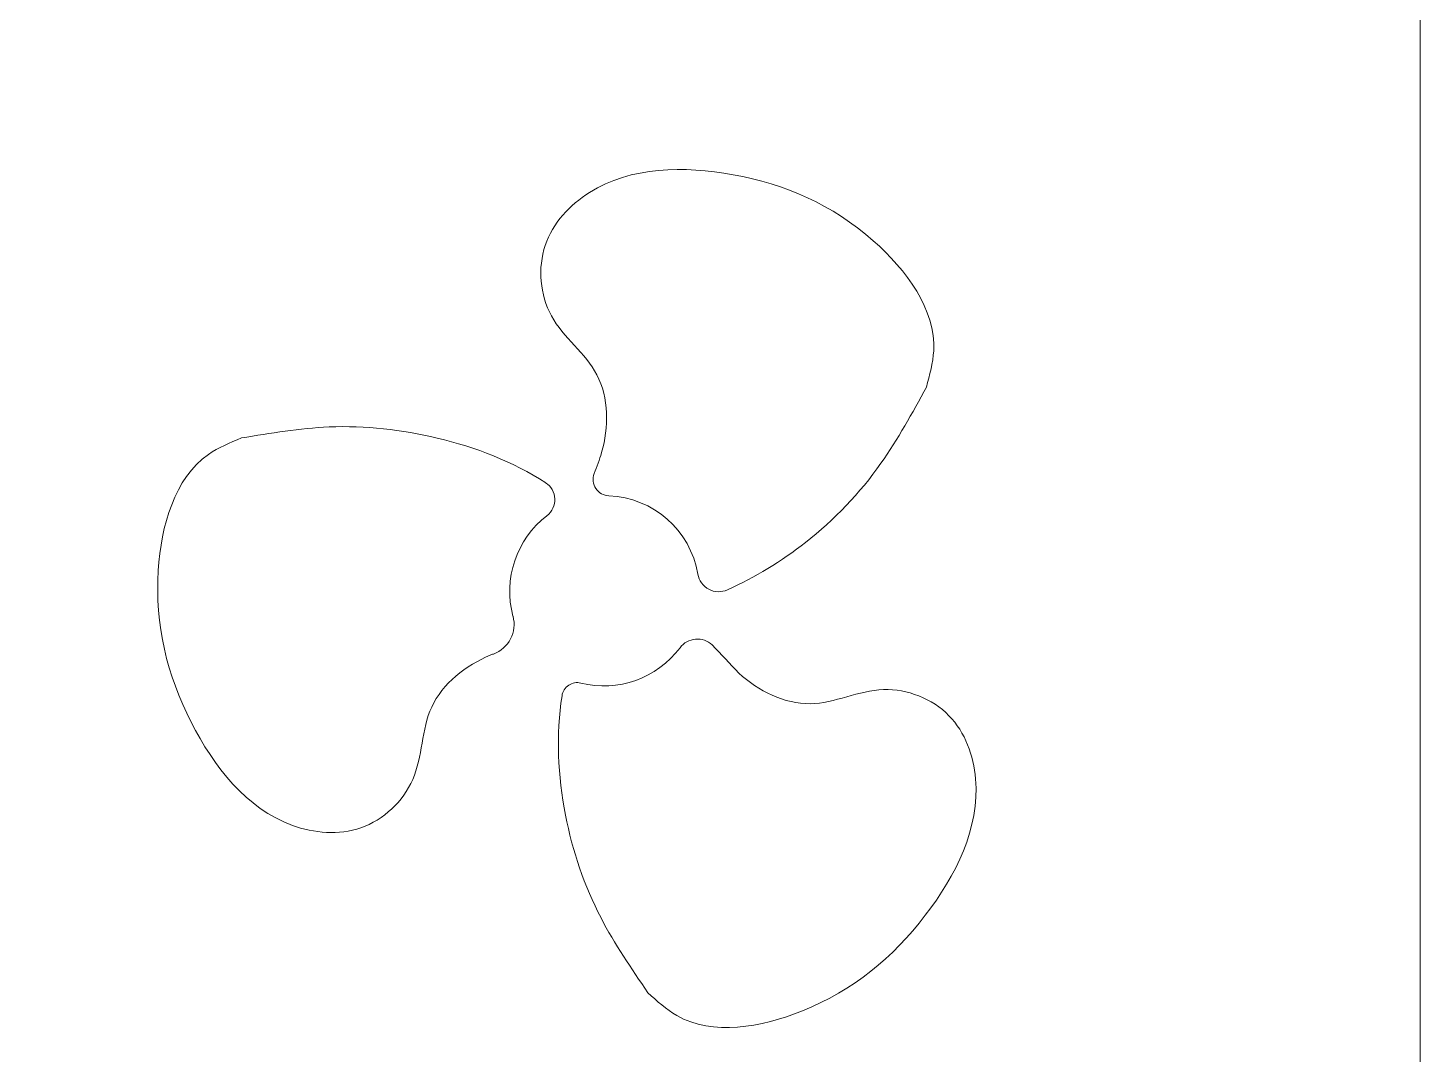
# Model space of a CAD drawing. Header units: metres. Extents: x -2538 to 7610, y -1082 to -498.
# Drawn here: x 6882.5 to 6975.6, y -1030 to -961.3 of the extents above; entities that cross this region are included whole.
import ezdxf

# ---------------------------------------------------------------- set-up
doc = ezdxf.new("R2010")
doc.units = ezdxf.units.M
doc.linetypes.add('AUSGEZOGEN', pattern=[0])
doc.layers.add('Standard', color=7, linetype='AUSGEZOGEN', lineweight=25)

# ---------------------------------------------------------------- blocks, each defined once
blk = doc.blocks.new('COMPLEXOBJECT_231')
at = {"layer": 'Standard', "color": 7, "linetype": 'AUSGEZOGEN', "lineweight": 13}
for centre, major_axis, start_param, end_param in [((6921.088, -998.987), (3.267, 5.468), 3.431753, 4.605899), ((6927.292, -1003.663), (0.746, 1.248), 6.063983, 7.747492), ((6919.257, -1006.148), (0.526, 0.881), 0.29016, 1.960733)]:
    blk.add_ellipse(centre, major_axis=major_axis, ratio=0.99288, start_param=start_param, end_param=end_param, dxfattribs=at)
for points, start_tangent, end_tangent in [([(6928.29, -1002.606), (6930.082, -1004.486), (6934.849, -1006.537), (6939.758, -1005.59), (6944.127, -1007.336), (6945.908, -1011.565), (6942.545, -1020.687), (6934.321, -1027.08), (6925.923, -1027.394), (6923.992, -1025.868)], (0.000725, -0.000689), (-0.000739, 0.000674)), ([(6923.992, -1025.868), (6920.86, -1020.867), (6918.482, -1013.99), (6918.249, -1006)], (-0.000563, 0.000827), (0.000151, 0.000989))]:
    blk.add_spline(points, degree=3, dxfattribs=dict(at, start_tangent=start_tangent, end_tangent=end_tangent))
blk = doc.blocks.new('COMPLEXOBJECT_232')
at = {"layer": 'Standard', "color": 7, "linetype": 'AUSGEZOGEN', "lineweight": 13}
for centre, major_axis, start_param, end_param in [((6916.421, -992.893), (0.694, 1.162), 4.336194, 6.247926), ((6921.088, -998.987), (3.267, 5.468), 1.194602, 2.376013), ((6912.949, -1001.242), (1.08, 1.807), 4.03076, 5.517605)]:
    blk.add_ellipse(centre, major_axis=major_axis, ratio=0.99288, start_param=start_param, end_param=end_param, dxfattribs=at)
for points, start_tangent, end_tangent in [([(6913.663, -1003.212), (6913.444, -1003.297), (6909.532, -1006.757), (6908.261, -1011.61), (6904.796, -1014.838), (6900.214, -1014.672), (6893.45, -1007.776), (6891.249, -997.62), (6894.601, -989.868), (6896.813, -988.76)], (-0.000938, -0.000347), (0.000923, 0.000384)), ([(6896.813, -988.76), (6902.674, -988.026), (6909.901, -988.768), (6917.156, -991.756)], (0.000987, 0.000163), (0.00084, -0.000543))]:
    blk.add_spline(points, degree=3, dxfattribs=dict(at, start_tangent=start_tangent, end_tangent=end_tangent))
blk = doc.blocks.new('COMPLEXOBJECT_233')
at = {"layer": 'Standard', "color": 7, "linetype": 'AUSGEZOGEN', "lineweight": 13}
for centre, major_axis, start_param, end_param in [((6921.432, -991.531), (0.567, 0.95), 1.74922, 3.637), ((6921.088, -998.987), (3.267, 5.468), 5.424284, 6.778593), ((6928.732, -997.621), (0.732, 1.225), 2.282692, 4.103172)]:
    blk.add_ellipse(centre, major_axis=major_axis, ratio=0.99288, start_param=start_param, end_param=end_param, dxfattribs=at)
for points, start_tangent, end_tangent in [([(6920.405, -991.143), (6920.899, -989.745), (6920.581, -984.54), (6917.538, -980.588), (6917.128, -975.879), (6920.084, -972.342), (6929.692, -971.155), (6939.058, -975.567), (6943.104, -982.929), (6942.615, -985.358)], (0.000356, 0.000935), (-0.000266, -0.000964)), ([(6942.615, -985.358), (6939.58, -990.457), (6934.54, -995.745), (6929.31, -998.918)], (-0.000478, -0.000878), (-0.00091, -0.000414))]:
    blk.add_spline(points, degree=3, dxfattribs=dict(at, start_tangent=start_tangent, end_tangent=end_tangent))
blk = doc.blocks.new('COMPLEXOBJECT_230')
at = {"layer": 'Standard', "color": 7, "linetype": 'AUSGEZOGEN', "lineweight": 13}
for name in ['COMPLEXOBJECT_233', 'COMPLEXOBJECT_232', 'COMPLEXOBJECT_231']:
    blk.add_blockref(name, (0, 0), dxfattribs=at)

msp = doc.modelspace()

# ---------------------------------------------------------------- linework, layer by layer
at = {"layer": 'Standard', "color": 7, "linetype": 'AUSGEZOGEN', "lineweight": 13}
msp.add_lwpolyline([(6413.637, -1081.873), (6975.637, -1081.873), (6975.637, -519.873), (6413.637, -519.873), (6413.637, -1081.873)], close=True, dxfattribs=at)

# ---------------------------------------------------------------- block references
at = {"layer": 'Standard', "color": 7, "linetype": 'AUSGEZOGEN', "lineweight": 25}
msp.add_blockref('COMPLEXOBJECT_230', (0, 0), dxfattribs=at)

doc.saveas('drawing.dxf')
